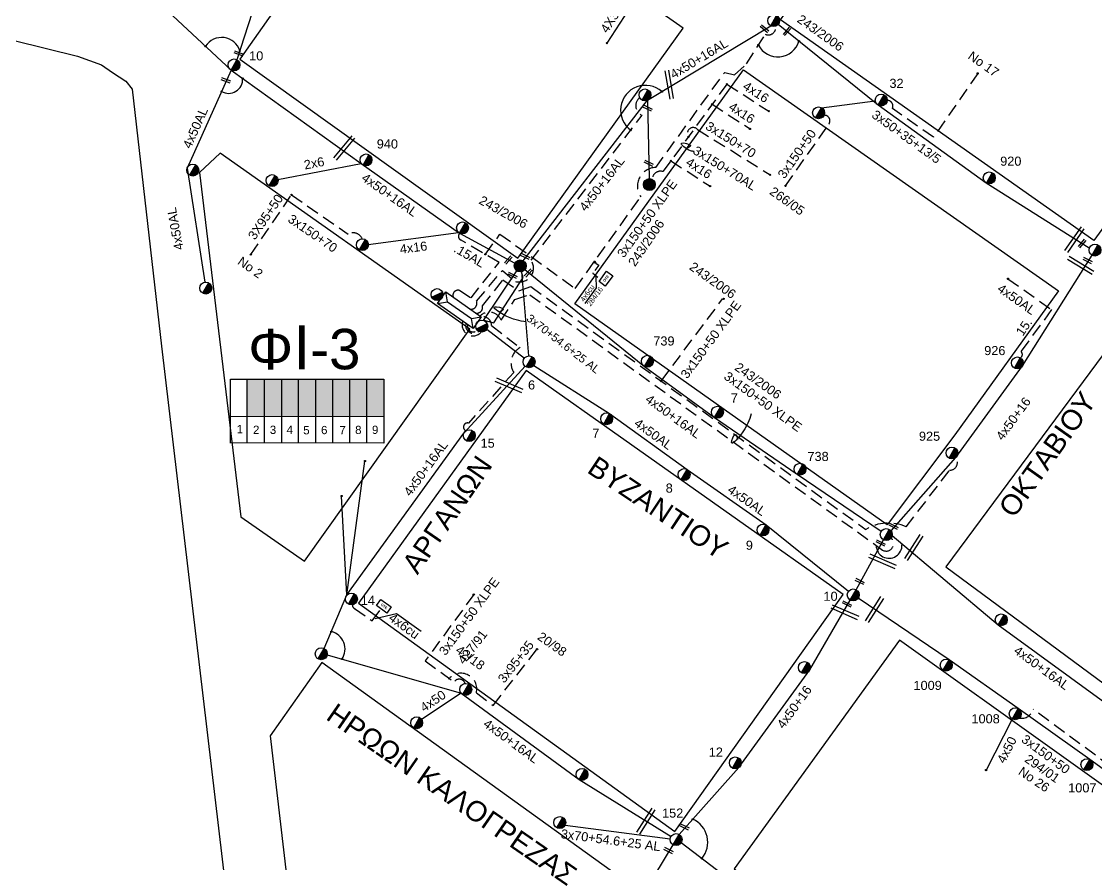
# Model space of a CAD drawing. Header units: millimetres. Extents: x 864 to 3062, y 833 to 2619.
# Drawn here: x 1275.9 to 1488.5, y 1047.2 to 1213.9 of the extents above; entities that cross this region are included whole.
import ezdxf
from ezdxf.enums import TextEntityAlignment as Align

# ---------------------------------------------------------------- set-up
doc = ezdxf.new("R2010")
doc.units = ezdxf.units.MM
doc.linetypes.add('DASHED', pattern=[19.05, 12.7, -6.35])
for name, color, linetype, lineweight in [('.15AL', 7, 'Continuous', 30), ('2x6', 7, 'SYN_LINE', 30), ('3x150+50', 7, 'Continuous', 30), ('3x150+50 XLPE', 7, 'SYN_LINE', 30), ('3x150+70', 7, 'Continuous', 30), ('3x150+70AL', 7, 'DASHED', 30), ('3x50+35+13_5', 7, 'Continuous', 30), ('3x70+54.6+25 AL', 7, 'SYN_LINE', 30), ('3x95+35', 7, 'Continuous', 30), ('3X95+50', 7, 'Continuous', 30), ('4x16', 7, 'Continuous', 30), ('4x16CU', 7, 'Continuous', 30), ('4x23+13_5', 7, 'Continuous', 30), ('4X35', 7, 'DASHED', 30), ('4x50', 7, 'Continuous', 30), ('4x50+16', 7, 'Continuous', 30), ('4x50+16AL', 7, 'Continuous', 30), ('4x50AL', 7, 'Continuous', 30), ('4x6CU', 7, 'Continuous', 30), ('text διευθύνσεων', 250, 'Continuous', 30), ('Υπόβαθρο ΔΕΗ', 7, 'Continuous', 30)]:
    doc.layers.add(name, color=color, linetype=linetype, lineweight=lineweight)
for name, color, linetype in [('Pillar OTE', 7, 'Continuous'), ('TEXT ΚΑΛΩΔΙΩΝ', 7, 'Continuous'), ('Άγνωστα', 7, 'Continuous'), ('Επιγραφές - Σχήματα', 7, 'Continuous'), ('Καλώδια ΧΤ   3x150AL+50CU', 7, 'DASHED'), ('Μηχανική τομή', 7, 'Continuous'), ('Στύλος Ξύλινος', 7, 'Continuous'), ('Στύλος Ξύλινος @ 1', 7, 'Continuous'), ('Στύλος ΦΜ', 7, 'Continuous'), ('Στύλος ΦΜ @ 1', 7, 'Continuous'), ('Συνδέσεις', 7, 'Continuous'), ('Τομή', 7, 'Continuous'), ('Υποσταθμός εναέριος 2 στύλων', 7, 'Continuous'), ('Υποσταθμός πόλεως', 7, 'Continuous'), ('Υπόγεια καλώδια Παροχών ΧΤ   4x50AL', 7, 'DASHED'), ('Υπόγεια καλώδια Παροχών ΧΤ   4x6', 7, 'DASHED')]:
    doc.layers.add(name, color=color, linetype=linetype)
doc.styles.add('arial', font='arial.ttf')
doc.styles.get("Standard").update_dxf_attribs({"font": 'arial.ttf'})
doc.linetypes.add('SYN_LINE', pattern='A,0.5,-0.0001,["/\\/\\/\\/",Standard,S=0.1,R=0,X=0,Y=-0.05],-0.25', length=0.7501)
doc.dimstyles.new('ISO-25', dxfattribs={"dimtxt": 2.5, "dimasz": 2.5, "dimexe": 1.25, "dimexo": 0.625, "dimtad": 1, "dimtxsty": 'Standard', "dimcen": 2.5, "dimadec": 0, "dimazin": 0, "dimtfac": 1, "dimtmove": 0, "dimatfit": 3, "dimfxl": 1, "dimarcsym": 0})

# ---------------------------------------------------------------- blocks, each defined once
blk = doc.blocks.new('ΥΠΑΡΧΩΝ ΤΣΙΜΕΝΤΕΝΙΟΣ ΣΤΥΛΟΣ')
at = {"layer": 'Στύλος ΦΜ'}
blk.add_hatch(color=7, dxfattribs=at).paths.add_polyline_path([(-1.29, -2.28, 0.574793), (2.62, 0, 0.268822), (1.3, 2.27)])
at = {"layer": 'Στύλος ΦΜ', "color": 7}
blk.add_line((-1.29, -2.28), (1.3, 2.27), dxfattribs=at)
blk.add_circle((0, 0), 2.62, dxfattribs=at)
at = {"layer": 'Στύλος ΦΜ', "flags": 4}
for tag, p in [('ΑΡΙΘΜΟΣ', (-4.68, 8.05)), ('ΤΥΠΟΣ', (-4.91, 3.03))]:
    blk.add_attdef(tag, p, '', height=4, dxfattribs=at)
blk = doc.blocks.new('ΥΠΑΡΧΩΝ ΞΥΛΙΝΟΣ ΣΤΥΛΟΣ')
at = {"layer": 'Στύλος Ξύλινος'}
h = blk.add_hatch(color=7, dxfattribs=at)
h.paths.add_polyline_path([(-2.62, 0, 0.270008), (-1.29, -2.28), (1.3, 2.27, 0.576266)])
h.paths.add_polyline_path([(-1.29, -2.28, 0.574793), (2.62, 0, 0.268822), (1.3, 2.27)])
at = {"layer": 'Στύλος Ξύλινος', "color": 7}
blk.add_line((-1.29, -2.28), (1.3, 2.27), dxfattribs=at)
blk.add_circle((0, 0), 2.62, dxfattribs=at)
at = {"layer": 'Στύλος Ξύλινος', "flags": 4}
for tag, p in [('ΑΡΙΘΜΟΣ', (-4.91, 8.6)), ('ΤΥΠΟΣ', (-4.85, 3.39))]:
    blk.add_attdef(tag, p, '', height=4, dxfattribs=at)
blk = doc.blocks.new('ΥΠΟΣΤΑΘΜΟΣ ΕΝΑΕΡΙΟΣ ΕΠΙ 2 ΣΤΥΛΩΝ')
at = {"layer": 'Υποσταθμός εναέριος 2 στύλων', "linetype": 'Continuous'}
for points in [[(-11.97, -2.11, 0.574793), (-8.45, -0.07, 0.268822), (-9.64, 1.98)], [(9.68, -2.15, 0.574793), (13.19, -0.1, 0.268822), (12.01, 1.95)]]:
    blk.add_hatch(color=256, dxfattribs=at).paths.add_polyline_path(points)
for p, q in [((-11.97, -2.11), (-9.64, 1.98)), ((9.68, -2.15), (12.01, 1.95))]:
    blk.add_line(p, q, dxfattribs=at)
for centre in [(-10.81, -0.07), (10.84, -0.1)]:
    blk.add_circle(centre, 2.36, dxfattribs=at)
at = {"layer": 'Υποσταθμός πόλεως', "linetype": 'Continuous', "ltscale": 40}
blk.add_lwpolyline([(-8.57, 2.82), (8.57, 2.82), (8.57, -2.82), (-8.57, -2.82)], close=True, dxfattribs=at)
for points in [[(-5.75, 0), (-8.57, 2.82)], [(-8.57, -2.82), (-5.75, 0)], [(-5.75, 0), (5.75, 0)], [(5.75, 0), (8.57, 2.82)], [(8.57, -2.82), (5.75, 0)]]:
    blk.add_lwpolyline(points, dxfattribs=at)
at = {"layer": 'Υποσταθμός εναέριος 2 στύλων', "ltscale": 40, "flags": 1}
for tag, p in [('ΜΕΤΑΣΧΗΜΑΤΙΣΜΟΣ', (14.09, 2.51)), ('ΙΣΧΥΣ', (14.07, -0.28)), ('ΑΡΙΘΜΟΣ', (14.19, -3))]:
    blk.add_attdef(tag, p, '', height=1.8, dxfattribs=at)
blk = doc.blocks.new('ΤΟΜΗ')
at = {"layer": 'Τομή', "ltscale": 40}
for p, q in [((-5.68, 0), (17.06, 0)), ((-5.68, -2.77), (17.06, -2.77))]:
    blk.add_line(p, q, dxfattribs=at)
blk = doc.blocks.new('_ΣΥΝΔΕΣΗ')
at = {"layer": 'Συνδέσεις', "linetype": 'SYN_LINE', "ltscale": 40}
blk.add_hatch(color=256, dxfattribs=at).paths.add_polyline_path([(0.5, -0.01, 1), (-0.5, -0.01, 1)])
at = {"layer": 'Συνδέσεις'}
blk.add_circle((0, -0.01), 0.5, dxfattribs=at)
blk = doc.blocks.new('ΜΗΧΑΝΙΚΗ ΤΟΜΗ')
at = {"layer": 'Μηχανική τομή', "ltscale": 40}
for p, q in [((-1.89, 0.78), (5.69, 0.78)), ((-1.89, -0.77), (5.69, -0.77))]:
    blk.add_line(p, q, dxfattribs=at)
blk = doc.blocks.new('PILLAR ΟΤΕ')
at = {"layer": 'Pillar OTE', "ltscale": 40}
blk.add_lwpolyline([(-3.31, 2.02), (3.39, 2.02), (3.39, -1.99), (-3.31, -1.99)], close=True, dxfattribs=at)
at = {"layer": 'Pillar OTE', "insert": (-1.81, 0.71), "char_height": 1.3575, "width": 109.961, "attachment_point": 1}
blk.add_mtext('{\\fArial|b1|i0|c161|p34;OTE}', dxfattribs=at)

msp = doc.modelspace()

# ---------------------------------------------------------------- hatches: boundary and pattern name
at = {"layer": 'Pillar OTE', "ltscale": 40}
h = msp.add_hatch(color=256, dxfattribs=at)
h.dxf.hatch_style = 1
h.paths.add_polyline_path([(1389.03, 1166.19), (1389.6, 1166.07), (1389.32, 1166.59)])
at = {"layer": 'Καλώδια ΧΤ   3x150AL+50CU', "linetype": 'DASHED', "lineweight": -3, "ltscale": 0.2}
h = msp.add_hatch(color=151, dxfattribs=at)
h.dxf.hatch_style = 1
h.paths.add_polyline_path([(1323.98, 1143.2), (1320.54, 1143.2), (1320.54, 1135.84), (1323.98, 1135.84)])
h = msp.add_hatch(color=27, dxfattribs=at)
h.dxf.hatch_style = 1
h.paths.add_polyline_path([(1323.98, 1135.84), (1327.42, 1135.84), (1327.42, 1143.2), (1323.98, 1143.2)])
h = msp.add_hatch(color=173, dxfattribs=at)
h.dxf.hatch_style = 1
h.paths.add_polyline_path([(1330.71, 1143.2), (1327.42, 1143.2), (1327.42, 1135.84), (1330.71, 1135.83)])
h = msp.add_hatch(color=5, dxfattribs=at)
h.dxf.hatch_style = 1
h.paths.add_polyline_path([(1334.01, 1143.2), (1330.71, 1143.2), (1330.71, 1135.83), (1334.01, 1135.83)])
h = msp.add_hatch(color=62, dxfattribs=at)
h.dxf.hatch_style = 1
h.paths.add_polyline_path([(1337.4, 1143.2), (1334.1, 1143.2), (1334.1, 1135.83), (1337.4, 1135.83)])
h = msp.add_hatch(color=133, dxfattribs=at)
h.dxf.hatch_style = 1
h.paths.add_polyline_path([(1340.74, 1143.2), (1337.44, 1143.2), (1337.44, 1135.83), (1340.73, 1135.83)])
h = msp.add_hatch(color=30, dxfattribs=at)
h.dxf.hatch_style = 1
h.paths.add_polyline_path([(1344.22, 1143.2), (1340.78, 1143.2), (1340.78, 1135.84), (1344.22, 1135.84)])
h = msp.add_hatch(color=6, dxfattribs=at)
h.dxf.hatch_style = 1
h.paths.add_polyline_path([(1344.1, 1135.84), (1347.54, 1135.84), (1347.54, 1143.2), (1344.1, 1143.2)])

# ---------------------------------------------------------------- linework, layer by layer
at = {"layer": '.15AL', "color": 27, "linetype": 'DASHED', "lineweight": -3, "ltscale": 0.2}
msp.add_lwpolyline([(1364.74, 1157.01, 0.527668), (1365.92, 1158.6), (1371.01, 1164.69), (1373.6, 1162.53, 0.70702), (1376.69, 1166.72), (1398.66, 1195.38, -0.573118), (1398.18, 1198.87, -3.01107)], format="xyb", dxfattribs=at)
at = {"layer": '.15AL', "color": 151, "linetype": 'DASHED', "lineweight": -3, "ltscale": 0.2}
msp.add_lwpolyline([(1361.31, 1159.42, -0.664263), (1362.59, 1160.71), (1364.82, 1159.25), (1370.36, 1166.29), (1362.74, 1170.74, -0.505321), (1362.59, 1172.06, -1.226713)], format="xyb", dxfattribs=at)
at = {"layer": '.15AL', "color": 173, "linetype": 'DASHED', "lineweight": -3, "ltscale": 0.2}
msp.add_lwpolyline([(1479.65, 1156.94), (1473.57, 1148.65, -0.566634), (1473.46, 1147.42, 0.647148)], format="xyb", dxfattribs=at)
at = {"layer": '.15AL', "color": 6, "linetype": 'DASHED', "lineweight": -3, "ltscale": 0.2}
msp.add_lwpolyline([(1366.84, 1152.51, -0.837666), (1363.19, 1154.66, -54.635301)], format="xyb", dxfattribs=at)
at = {"layer": '.15AL', "color": 5, "linetype": 'DASHED', "lineweight": -3, "ltscale": 0.2}
msp.add_lwpolyline([(1366.84, 1155.53, -0.455568), (1368.88, 1153.79), (1374.51, 1149.43, 0.435368), (1373.27, 1144.53), (1364.33, 1134.5, 0.928114), (1363.8, 1132.99, 19.907888)], format="xyb", dxfattribs=at)
at = {"layer": '.15AL', "color": 30, "linetype": 'DASHED', "lineweight": -3, "ltscale": 0.2}
msp.add_lwpolyline([(1366.35, 1152.66, -0.772316), (1363.82, 1154.21, 0.802213)], format="xyb", dxfattribs=at)
at = {"layer": '.15AL', "color": 62, "linetype": 'DASHED', "lineweight": -3, "ltscale": 0.2}
msp.add_lwpolyline([(1366.05, 1152.9, -0.809003), (1364.14, 1153.99, 0.607398)], format="xyb", dxfattribs=at)
at = {"layer": '2x6', "color": 6, "linetype": 'SYN_LINE', "lineweight": -3, "ltscale": 15}
msp.add_lwpolyline([(1326.62, 1182.7), (1343.09, 1185.86)], dxfattribs=at)
at = {"layer": '3x150+50', "color": 151, "linetype": 'DASHED', "lineweight": -3, "ltscale": 0.2}
msp.add_lwpolyline([(1427.02, 1181.42), (1435.6, 1193.65, 0.62085), (1434.65, 1195.4, 1923.310483)], format="xyb", dxfattribs=at)
at = {"layer": '3x150+50', "color": 5, "linetype": 'DASHED', "lineweight": -3, "ltscale": 0.2}
msp.add_lwpolyline([(1360.49, 1083.98, -0.777611), (1365.87, 1081.18), (1369.18, 1078.66)], format="xyb", dxfattribs=at)
at = {"layer": '3x150+50', "color": 62, "linetype": 'DASHED', "lineweight": -3, "ltscale": 0.2}
msp.add_lwpolyline([(1453.07, 971.91), (1460.29, 966.83), (1464.96, 973.48), (1463.34, 974.87), (1496.03, 1020.4, -1.041054), (1499.01, 1024.76), (1515.89, 1048.42), (1476.02, 1077.9, -0.382378), (1473.28, 1076.15, -0.34661)], format="xyb", dxfattribs=at)
at = {"layer": '3x150+50 XLPE', "color": 151, "linetype": 'DASHED', "lineweight": -3, "ltscale": 0.2}
msp.add_lwpolyline([(1367.66, 1167.89), (1370.54, 1171.88), (1385.42, 1161.15), (1398.39, 1179.25, -0.599079), (1401.36, 1185.05), (1414.99, 1203.87), (1416.96, 1203.37), (1419.3, 1205.57), (1423, 1211.41, 0.600647), (1425.07, 1212.99)], format="xyb", dxfattribs=at)
at = {"layer": '3x150+50 XLPE', "color": 173, "linetype": 'DASHED', "lineweight": -3, "ltscale": 0.2}
msp.add_lwpolyline([(1365.82, 1156.24, 0.523543), (1367.08, 1157.71), (1371.13, 1162.81), (1374.25, 1160.68), (1376.66, 1161.51), (1442.88, 1113.47, -0.250065), (1450.88, 1113.97), (1459.46, 1125.17, 0.623302), (1460.69, 1127.68, 140.367568)], format="xyb", dxfattribs=at)
at = {"layer": '3x150+50 XLPE', "color": 133, "linetype": 'DASHED', "lineweight": -3, "ltscale": 0.2}
msp.add_lwpolyline([(1366.61, 1155.69, -0.529909), (1370.79, 1154.86), (1373.46, 1158.95), (1376.46, 1159.89), (1446.22, 1109.38, 0.905962), (1447.89, 1111.76, 0.052285)], format="xyb", dxfattribs=at)
at = {"layer": '3x150+50 XLPE', "color": 173, "linetype": 'DASHED', "lineweight": -3, "ltscale": 0.2}
msp.add_lwpolyline([(1402.43, 1142.81), (1414.58, 1159.07)], dxfattribs=at)
at = {"layer": '3x150+50 XLPE', "color": 5, "linetype": 'DASHED', "lineweight": -3, "ltscale": 0.2}
msp.add_lwpolyline([(1365.35, 1100.59), (1355.74, 1087.46), (1361.44, 1083.28, -0.63852), (1363.64, 1083, 21.251078)], format="xyb", dxfattribs=at)
at = {"layer": '3x150+70', "color": 6, "linetype": 'DASHED', "lineweight": -3, "ltscale": 0.2}
for points in [[(1407.82, 1191.15, -0.944954), (1409.64, 1192.56), (1423.98, 1183.61)], [(1329.3, 1179.63), (1340.54, 1171.88, -0.451192), (1343.28, 1170.96, 0.541534)]]:
    msp.add_lwpolyline(points, format="xyb", dxfattribs=at)
at = {"layer": '3x150+70AL', "color": 6, "linetype": 'DASHED', "lineweight": -3, "ltscale": 0.2}
msp.add_lwpolyline([(1415.42, 1201.54), (1402.78, 1184.24, 0.513739), (1400.67, 1182.7, -2.795328)], format="xyb", dxfattribs=at)
at = {"layer": '3x50+35+13_5', "color": 151, "linetype": 'Continuous', "lineweight": -3, "ltscale": 0.2}
msp.add_lwpolyline([(1487.1, 1169.07), (1466.73, 1181.99), (1445.36, 1197.38), (1425.59, 1213.36)], dxfattribs=at)
at = {"layer": '3x70+54.6+25 AL', "color": 30, "linetype": 'SYN_LINE', "lineweight": -3, "ltscale": 15}
msp.add_lwpolyline([(1338.54, 1245.85), (1324.52, 1224.97), (1318.52, 1206.36)], dxfattribs=at)
at = {"layer": '3x70+54.6+25 AL', "color": 151, "linetype": 'SYN_LINE', "lineweight": -3, "ltscale": 15}
msp.add_lwpolyline([(1434.16, 1196.88), (1444.77, 1198.25)], dxfattribs=at)
at = {"layer": '3x70+54.6+25 AL', "color": 6, "linetype": 'SYN_LINE', "lineweight": -3, "ltscale": 15}
msp.add_lwpolyline([(1367.31, 1154.8), (1373.88, 1164.61)], dxfattribs=at)
at = {"layer": '3x70+54.6+25 AL', "color": 30, "linetype": 'SYN_LINE', "lineweight": -3, "ltscale": 12}
msp.add_lwpolyline([(1367.33, 1154.83), (1369.32, 1154.36), (1375.11, 1163.33), (1374.83, 1164.45)], dxfattribs=at)
at = {"layer": '3x70+54.6+25 AL', "color": 27, "linetype": 'SYN_LINE', "lineweight": -3, "ltscale": 15}
msp.add_lwpolyline([(1383.44, 1055), (1404.22, 1052.28)], dxfattribs=at)
at = {"layer": '3x95+35', "color": 5, "linetype": 'DASHED', "lineweight": -3, "ltscale": 0.2}
msp.add_lwpolyline([(1369.18, 1078.66), (1377.88, 1089.77)], dxfattribs=at)
at = {"layer": '3X95+50', "color": 6, "linetype": 'DASHED', "lineweight": -3, "ltscale": 0.2}
msp.add_lwpolyline([(1321.26, 1167.83), (1329.3, 1179.63)], dxfattribs=at)
at = {"layer": '4x16', "color": 6, "linetype": 'DASHED', "lineweight": -3, "ltscale": 0.2}
for points in [[(1415.42, 1201.54), (1423.7, 1196.21)], [(1412.51, 1197.57), (1420, 1192.69)], [(1404.33, 1186.37), (1412.09, 1181.38)]]:
    msp.add_lwpolyline(points, dxfattribs=at)
at = {"layer": '4x16', "color": 6, "linetype": 'Continuous', "lineweight": -3, "ltscale": 0.2}
msp.add_lwpolyline([(1344.5, 1169.86), (1362.36, 1172.22)], dxfattribs=at)
at = {"layer": '4x16CU', "color": 5, "linetype": 'SYN_LINE', "lineweight": -3, "ltscale": 15}
msp.add_lwpolyline([(1340.28, 1100.51), (1343.84, 1126.99)], dxfattribs=at)
at = {"layer": '4x23+13_5', "color": 27, "linetype": 'Continuous', "lineweight": -3, "ltscale": 0.2}
msp.add_lwpolyline([(1364.85, 993.22), (1379.79, 1012.05), (1390.12, 1026.77), (1404.78, 1051.11)], dxfattribs=at)
at = {"layer": '4X35', "color": 27, "linetype": 'SYN_LINE', "lineweight": -3, "ltscale": 10}
msp.add_lwpolyline([(1397.68, 1218.97), (1391.68, 1209.65)], dxfattribs=at)
at = {"layer": '4x50', "color": 5, "linetype": 'Continuous', "lineweight": -3, "ltscale": 0.2}
msp.add_lwpolyline([(1362.84, 1081.1), (1355.05, 1075.88)], dxfattribs=at)
at = {"layer": '4x50', "color": 62, "linetype": 'SYN_LINE', "lineweight": -3, "ltscale": 10}
msp.add_lwpolyline([(1471.88, 1075.97), (1466.69, 1065.87)], dxfattribs=at)
at = {"layer": '4x50+16', "color": 1, "linetype": 'Continuous', "lineweight": -3, "ltscale": 0.2}
msp.add_lwpolyline([(1405.99, 1053.13), (1417.81, 1066.36), (1431.86, 1085.7), (1439.83, 1099.49)], dxfattribs=at)
at = {"layer": '4x50+16AL', "color": 30, "linetype": 'Continuous', "lineweight": -3, "ltscale": 0.2}
for points in [[(1276.15, 1223.97), (1303.94, 1216.81), (1317.35, 1204.32), (1343.09, 1185.86)], [(1375.47, 1164.87), (1399.12, 1145.71), (1412.97, 1135.63), (1429.31, 1124.37), (1445.97, 1113.12)]]:
    msp.add_lwpolyline(points, dxfattribs=at)
at = {"layer": '4x50+16AL', "color": 27, "linetype": 'Continuous', "lineweight": -3, "ltscale": 0.2}
msp.add_lwpolyline([(1399.74, 1198.36), (1399.74, 1198.36), (1424.09, 1213.07)], dxfattribs=at)
at = {"layer": '4x50+16AL', "color": 6, "linetype": 'Continuous', "lineweight": -3, "ltscale": 0.2}
for points in [[(1375.12, 1166.61), (1399.74, 1198.36)], [(1343.09, 1185.86), (1343.09, 1185.86), (1362.55, 1172.08), (1373.5, 1166.15)], [(1374.83, 1164.45), (1376.21, 1147.8)]]:
    msp.add_lwpolyline(points, dxfattribs=at)
at = {"layer": '4x50+16AL', "color": 173, "linetype": 'Continuous', "lineweight": -3, "ltscale": 0.2}
msp.add_lwpolyline([(1447.89, 1113.18), (1460.69, 1127.68), (1473.89, 1145.81), (1487.65, 1167.7)], dxfattribs=at)
at = {"layer": '4x50+16AL', "color": 62, "linetype": 'Continuous', "lineweight": -3, "ltscale": 0.2}
msp.add_lwpolyline([(1367.92, 1153.05), (1375.37, 1147.34)], dxfattribs=at)
at = {"layer": '4x50+16AL', "color": 5, "linetype": 'Continuous', "lineweight": -3, "ltscale": 0.2}
for points in [[(1335.77, 1089.89), (1340.28, 1100.51), (1363.38, 1132.48), (1375.51, 1145.75)], [(1336.35, 1088.68), (1362.84, 1081.1), (1386.18, 1063.99), (1404.38, 1052.74)]]:
    msp.add_lwpolyline(points, dxfattribs=at)
at = {"layer": '4x50+16AL', "color": 133, "linetype": 'Continuous', "lineweight": -3, "ltscale": 0.2}
msp.add_lwpolyline([(1448.11, 1112.24), (1469.11, 1094.57), (1490.93, 1078.69), (1508.07, 1065.39), (1528.3, 1052.32)], dxfattribs=at)
at = {"layer": '4x50+16AL', "color": 1, "linetype": 'Continuous', "lineweight": -3, "ltscale": 0.2}
msp.add_lwpolyline([(1406.4, 1051.52), (1431.22, 1032.54), (1455.4, 1014.58), (1471.46, 1002.58), (1488.21, 992.61)], dxfattribs=at)
at = {"layer": '4x50AL', "color": 30, "linetype": 'Continuous', "lineweight": -3, "ltscale": 0.2}
msp.add_lwpolyline([(1317.35, 1204.32), (1308.67, 1184.91), (1312.16, 1162.38)], dxfattribs=at)
at = {"layer": '4x50AL', "color": 151, "linetype": 'DASHED', "lineweight": -3, "ltscale": 0.2}
msp.add_lwpolyline([(1465.03, 1203.66), (1456.27, 1191.08), (1448.15, 1196.73, 0.539849), (1447.11, 1198.36, -4.662478)], format="xyb", dxfattribs=at)
at = {"layer": '4x50AL', "color": 6, "linetype": 'Continuous', "lineweight": -3, "ltscale": 0.2}
for points in [[(1399.74, 1198.36), (1400.08, 1182.86)], [(1522.44, 1041.01), (1505.08, 1054.99), (1487.21, 1067.98), (1473.05, 1078.02), (1459.39, 1087.66), (1441.38, 1099.85)]]:
    msp.add_lwpolyline(points, dxfattribs=at)
at = {"layer": '4x50AL', "color": 173, "linetype": 'DASHED', "lineweight": -3, "ltscale": 0.2}
msp.add_lwpolyline([(1471.02, 1163.05), (1479.65, 1156.94)], dxfattribs=at)
at = {"layer": '4x50AL', "color": 62, "linetype": 'Continuous', "lineweight": -3, "ltscale": 0.2}
for points in [[(1377.24, 1145.91), (1392.23, 1136.37), (1407.54, 1125.34), (1423.16, 1114.38), (1439.49, 1101.25)], [(1441, 1101.53), (1446.39, 1111.43)]]:
    msp.add_lwpolyline(points, dxfattribs=at)
at = {"layer": '4x6CU', "color": 5, "linetype": 'SYN_LINE', "lineweight": -3, "ltscale": 15}
msp.add_lwpolyline([(1340.28, 1100.51), (1339.23, 1120.07)], dxfattribs=at)
at = {"layer": 'Pillar OTE', "ltscale": 40}
msp.add_lwpolyline([(1389.32, 1166.59), (1389.6, 1166.07), (1389.03, 1166.19), (1389.32, 1166.59)], dxfattribs=at)
at = {"layer": 'Pillar OTE', "lineweight": -3, "ltscale": 40}
for points in [[(1317.21, 1130.56), (1317.21, 1143.2), (1347.54, 1143.2), (1347.54, 1130.53), (1317.21, 1130.57)], [(1320.54, 1130.56), (1320.54, 1143.2)], [(1323.98, 1130.56), (1323.98, 1143.2)], [(1327.42, 1130.56), (1327.42, 1143.2)], [(1330.71, 1130.55), (1330.71, 1143.2)], [(1334.1, 1130.55), (1334.1, 1143.2)], [(1337.5, 1130.54), (1337.5, 1143.2)], [(1340.83, 1130.54), (1340.83, 1143.2)], [(1344.22, 1130.54), (1344.22, 1143.2)], [(1317.21, 1135.85), (1347.54, 1135.82)]]:
    msp.add_lwpolyline(points, dxfattribs=at)
at = {"layer": 'Άγνωστα', "linetype": 'Continuous', "ltscale": 0.2}
msp.add_arc((1447.5, 1110.31), 2.55, 180.638, 3.2429, dxfattribs=at)
at = {"layer": 'Υπόβαθρο ΔΕΗ', "lineweight": -3}
for points in [[(1521.36, 1216.56), (1487.97, 1170.65), (1487.97, 1170.65), (1426.01, 1214.24), (1459.44, 1260.59), (1459.44, 1260.59)], [(1406.77, 1212.6), (1350.96, 1251.72), (1319.08, 1206.51), (1374.1, 1167.12)], [(1418.74, 1204.37), (1480.99, 1160.65), (1460.53, 1132.19), (1447.13, 1114.41), (1385.35, 1158.11)], [(1315.19, 1187.87), (1311.1, 1184.04), (1319.27, 1115.97), (1331.89, 1107.22), (1364.56, 1153.1)], [(1556.1, 1107.11), (1492.69, 1151.89), (1458.71, 1106.06), (1522.62, 1058.85)], [(1438.41, 1100.58), (1375.74, 1144.91), (1342.54, 1098.88), (1384.95, 1068.29), (1405.14, 1053.73)], [(1449.59, 1091.59), (1416.85, 1046.34), (1479.48, 1000.13), (1512.73, 1046.47)], [(1397.31, 1042.51), (1335.28, 1087.16), (1325.07, 1072.62), (1331.67, 1016.29), (1363.41, 993.71)]]:
    msp.add_lwpolyline(points, close=True, dxfattribs=at)
for points in [[(1261.61, 1213.31), (1286.99, 1207.05), (1291.7, 1205.34), (1293.89, 1203.82), (1296.55, 1202.12), (1297.82, 1200.55), (1303.57, 1149.74), (1317.93, 1028.75), (1305.72, 1012.41), (1223.7, 1083.16)], [(1389.6, 1161.28), (1387.34, 1158.15)]]:
    msp.add_lwpolyline(points, dxfattribs=at)
for centre, radius, start, end in [((1315.49, 1206.99), 3.78, 17.5839, 147.4343), ((1425.51, 1211.3), 4.36, 207.6489, 343.2657), ((1316.87, 1202.5), 2.78, 239.704, 3.5568), ((1399.31, 1196.4), 4.91, 48.3766, 233.6861), ((1336.37, 1089.82), 3.53, 325.8425, 76.384), ((1406.7, 1051.61), 4.94, 319.6606, 66.4937)]:
    msp.add_arc(centre, radius, start, end, dxfattribs=at)
for points in [[(1408.93, 1188.2), (1408.22, 1188.37), (1406.49, 1189.86), (1408.2, 1189.39), (1407.38, 1188.76)], [(1375.7, 1154.56), (1371.19, 1155.99), (1369.46, 1157.48), (1371.18, 1157.01), (1370.36, 1156.38)], [(1420.23, 1136.33), (1418.1, 1132.11), (1416.35, 1130.64), (1417.09, 1132.26), (1417.57, 1131.35)]]:
    msp.add_spline(points, degree=3, dxfattribs=at)
at = {"layer": 'Υπόγεια καλώδια Παροχών ΧΤ   4x6', "color": 151, "linetype": 'DASHED', "ltscale": 0.1}
msp.add_lwpolyline([(1389.6, 1166.07), (1389.6, 1166.07), (1390.08, 1165.71), (1388.9, 1164.15), (1390.48, 1162.97)], dxfattribs=at)
at = {"layer": 'Υπόγεια καλώδια Παροχών ΧΤ   4x6', "color": 5, "linetype": 'DASHED', "lineweight": -2, "ltscale": 0.2}
msp.add_lwpolyline([(1341.37, 1098.56, 0.40198), (1341.8, 1097.86), (1345.27, 1095.36), (1346.95, 1097.68)], format="xyb", dxfattribs=at)

# ---------------------------------------------------------------- block references
at = {"layer": 'Pillar OTE', "xscale": 0.375, "yscale": 0.375, "zscale": 0.375}
for p, rotation in [((1391.5, 1163.05), 53.6151214550562), ((1347.56, 1098.29), 324)]:
    msp.add_blockref('PILLAR ΟΤΕ', p, dxfattribs=dict(at, rotation=rotation))
at = {"layer": 'Μηχανική τομή', "lineweight": -3, "xscale": 0.2499999999999463, "yscale": 0.2499999999999463, "zscale": 0.4999999999999997}
for p, rotation in [((1423.21, 1212.15), 139.9647023174005), ((1427.6, 1212.35), 229.4170156467401), ((1319.37, 1207.41), 159.3092697725657), ((1316.78, 1202.1), 159.3092697725657), ((1400.18, 1196.56), 153.5094046334294), ((1400.42, 1185.66), 153.5094046334294), ((1485.95, 1170.39), 229.4170156467401), ((1372.52, 1167.12), 227.7669059060319), ((1375.98, 1167.22), 153.5094046334294), ((1487.23, 1166.42), 153.5094046334294), ((1373.5, 1163.47), 153.5094046334294), ((1376.44, 1164.55), 227.7669059060319), ((1448.86, 1113.84), 153.5094046334294), ((1446.3, 1110.55), 153.5094046334294), ((1442.16, 1102.94), 153.5094046334294), ((1439.64, 1098.47), 153.5094046334294), ((1407.5, 1054.39), 153.5094046334294), ((1404.33, 1049.72), 153.5094046334294)]:
    msp.add_blockref('ΜΗΧΑΝΙΚΗ ΤΟΜΗ', p, dxfattribs=dict(at, rotation=rotation))
at = {"layer": 'Στύλος Ξύλινος @ 1', "lineweight": -3, "ltscale": 40, "xscale": 0.4499999999998181, "yscale": 0.4499999999998181, "zscale": 0.4499999999998181}
for p in [(1400.09, 1181.68), (1374.54, 1165.59)]:
    msp.add_blockref('ΥΠΑΡΧΩΝ ΞΥΛΙΝΟΣ ΣΤΥΛΟΣ', p, dxfattribs=at)
at = {"layer": 'Στύλος ΦΜ @ 1', "lineweight": -3, "ltscale": 40}
for p, xscale, yscale, zscale in [((1424.67, 1214.1), 0.4499999999998181, 0.4499999999998181, 0.4499999999998181), ((1399.22, 1199.41), 0.4499999999998181, 0.4499999999998181, 0.4499999999998181), ((1433.56, 1195.87), 0.4499999999998181, 0.4499999999998181, 0.4499999999998181), ((1309.79, 1184.54), 0.4499999999998181, 0.4499999999998181, 0.4499999999998181), ((1325.46, 1182.47), 0.4499999999998181, 0.4499999999998181, 0.4499999999998181), ((1363.13, 1173.1), 0.4499999999998181, 0.4499999999998181, 0.4499999999998181), ((1343.33, 1169.79), 0.4499999999998181, 0.4499999999998181, 0.4499999999998181), ((1488.23, 1168.72), 0.4499999999998181, 0.4499999999998181, 0.4499999999998181), ((1312.34, 1161.21), 0.4499999999998181, 0.4499999999998181, 0.4499999999998181), ((1446.95, 1112.46), 0.4499999999998181, 0.4499999999998181, 0.4499999999998181), ((1469.69, 1095.59), 0.4499999999998181, 0.4499999999998181, 0.4499999999998181), ((1335.18, 1088.87), 0.449999999999818, 0.449999999999818, 0.449999999999818), ((1430.77, 1086.16), 0.449999999999818, 0.449999999999818, 0.449999999999818), ((1363.77, 1081.83), 0.449999999999818, 0.449999999999818, 0.449999999999818), ((1354.07, 1075.23), 0.449999999999818, 0.449999999999818, 0.449999999999818), ((1386.77, 1065.01), 0.449999999999818, 0.449999999999818, 0.449999999999818), ((1382.37, 1055.5), 0.449999999999818, 0.449999999999818, 0.449999999999818)]:
    msp.add_blockref('ΥΠΑΡΧΩΝ ΤΣΙΜΕΝΤΕΝΙΟΣ ΣΤΥΛΟΣ', p, dxfattribs=dict(at, xscale=xscale, yscale=yscale, zscale=zscale))
ref = msp.add_blockref('ΥΠΑΡΧΩΝ ΤΣΙΜΕΝΤΕΝΙΟΣ ΣΤΥΛΟΣ', (1317.94, 1205.34), dxfattribs=dict(at, xscale=0.4499999999997849, yscale=0.4499999999997849, zscale=0.4499999999997849))
ref.add_attrib('ΤΥΠΟΣ', '10', (1320.93, 1206.24), dxfattribs={"layer": 'Στύλος ΦΜ', "height": 1.8, "flags": 4})
ref = msp.add_blockref('ΥΠΑΡΧΩΝ ΤΣΙΜΕΝΤΕΝΙΟΣ ΣΤΥΛΟΣ', (1445.94, 1198.4), dxfattribs=dict(at, xscale=0.449999999999831, yscale=0.449999999999831, zscale=0.449999999999831))
ref.add_attrib('ΤΥΠΟΣ', '32', (1447.57, 1200.8), dxfattribs={"layer": 'Στύλος ΦΜ', "height": 1.8, "flags": 4})
ref = msp.add_blockref('ΥΠΑΡΧΩΝ ΤΣΙΜΕΝΤΕΝΙΟΣ ΣΤΥΛΟΣ', (1344.05, 1186.55), dxfattribs=dict(at, xscale=0.4499999999997893, yscale=0.4499999999997893, zscale=0.4499999999997893))
ref.add_attrib('ΤΥΠΟΣ', '940', (1346.17, 1188.82), dxfattribs={"layer": 'Στύλος ΦΜ', "height": 1.8, "flags": 4})
ref = msp.add_blockref('ΥΠΑΡΧΩΝ ΤΣΙΜΕΝΤΕΝΙΟΣ ΣΤΥΛΟΣ', (1467.32, 1183.01), dxfattribs=dict(at, xscale=0.4499999999998462, yscale=0.4499999999998462, zscale=0.4499999999998462))
ref.add_attrib('ΤΥΠΟΣ', '920', (1469.48, 1185.41), dxfattribs={"layer": 'Στύλος ΦΜ', "height": 1.8, "flags": 4})
ref = msp.add_blockref('ΥΠΑΡΧΩΝ ΤΣΙΜΕΝΤΕΝΙΟΣ ΣΤΥΛΟΣ', (1399.7, 1146.73), dxfattribs=dict(at, xscale=0.4499999999997971, yscale=0.4499999999997971, zscale=0.4499999999997971))
ref.add_attrib('ΤΥΠΟΣ', '739', (1400.87, 1149.85), dxfattribs={"layer": 'Στύλος ΦΜ', "height": 1.8, "flags": 4})
ref = msp.add_blockref('ΥΠΑΡΧΩΝ ΤΣΙΜΕΝΤΕΝΙΟΣ ΣΤΥΛΟΣ', (1472.87, 1146.4), dxfattribs=dict(at, xscale=0.4499999999998833, yscale=0.4499999999998833, zscale=0.4499999999998833))
ref.add_attrib('ΤΥΠΟΣ', '926', (1466.32, 1147.95), dxfattribs={"layer": 'Στύλος ΦΜ', "height": 1.8, "flags": 4})
ref = msp.add_blockref('ΥΠΑΡΧΩΝ ΤΣΙΜΕΝΤΕΝΙΟΣ ΣΤΥΛΟΣ', (1376.3, 1146.62), dxfattribs=dict(at, xscale=0.449999999999682, yscale=0.449999999999682, zscale=0.449999999999682))
ref.add_attrib('ΤΥΠΟΣ', '6', (1376.09, 1141.15), dxfattribs={"layer": 'Στύλος ΦΜ', "height": 1.8, "rotation": 360, "flags": 4})
ref = msp.add_blockref('ΥΠΑΡΧΩΝ ΤΣΙΜΕΝΤΕΝΙΟΣ ΣΤΥΛΟΣ', (1413.56, 1136.66), dxfattribs=dict(at, xscale=0.4499999999997959, yscale=0.4499999999997959, zscale=0.4499999999997959))
ref.add_attrib('ΤΥΠΟΣ', '7', (1416.19, 1138.56), dxfattribs={"layer": 'Στύλος ΦΜ', "height": 1.8, "flags": 4})
ref = msp.add_blockref('ΥΠΑΡΧΩΝ ΤΣΙΜΕΝΤΕΝΙΟΣ ΣΤΥΛΟΣ', (1391.64, 1135.35), dxfattribs=dict(at, xscale=0.4499999999997447, yscale=0.4499999999997447, zscale=0.4499999999997447))
ref.add_attrib('ΤΥΠΟΣ', '7', (1388.81, 1131.58), dxfattribs={"layer": 'Στύλος ΦΜ', "height": 1.8, "rotation": 360, "flags": 4})
ref = msp.add_blockref('ΥΠΑΡΧΩΝ ΤΣΙΜΕΝΤΕΝΙΟΣ ΣΤΥΛΟΣ', (1364.47, 1132.02), dxfattribs=dict(at, xscale=0.4499999999997791, yscale=0.4499999999997791, zscale=0.4499999999997791))
ref.add_attrib('ΤΥΠΟΣ', '15', (1366.7, 1129.64), dxfattribs={"layer": 'Στύλος ΦΜ', "height": 1.8, "flags": 4})
ref = msp.add_blockref('ΥΠΑΡΧΩΝ ΤΣΙΜΕΝΤΕΝΙΟΣ ΣΤΥΛΟΣ', (1459.94, 1128.59), dxfattribs=dict(at, xscale=0.4499999999998202, yscale=0.4499999999998202, zscale=0.4499999999998202))
ref.add_attrib('ΤΥΠΟΣ', '925', (1453.41, 1131.01), dxfattribs={"layer": 'Στύλος ΦΜ', "height": 1.8, "flags": 4})
ref = msp.add_blockref('ΥΠΑΡΧΩΝ ΤΣΙΜΕΝΤΕΝΙΟΣ ΣΤΥΛΟΣ', (1429.89, 1125.39), dxfattribs=dict(at, xscale=0.4499999999998133, yscale=0.4499999999998133, zscale=0.4499999999998133))
ref.add_attrib('ΑΡΙΘΜΟΣ', '738', (1431.36, 1127.01), dxfattribs={"layer": 'Στύλος ΦΜ', "height": 1.8, "flags": 4})
ref = msp.add_blockref('ΥΠΑΡΧΩΝ ΤΣΙΜΕΝΤΕΝΙΟΣ ΣΤΥΛΟΣ', (1406.95, 1124.32), dxfattribs=dict(at, xscale=0.4499999999997845, yscale=0.4499999999997845, zscale=0.4499999999997845))
ref.add_attrib('ΤΥΠΟΣ', '8', (1403.32, 1120.75), dxfattribs={"layer": 'Στύλος ΦΜ', "height": 1.8, "flags": 4})
ref = msp.add_blockref('ΥΠΑΡΧΩΝ ΤΣΙΜΕΝΤΕΝΙΟΣ ΣΤΥΛΟΣ', (1422.57, 1113.36), dxfattribs=dict(at, xscale=0.4499999999998197, yscale=0.4499999999998197, zscale=0.4499999999998197))
ref.add_attrib('ΤΥΠΟΣ', '9', (1419.17, 1109.45), dxfattribs={"layer": 'Στύλος ΦΜ', "height": 1.8, "flags": 4})
ref = msp.add_blockref('ΥΠΑΡΧΩΝ ΤΣΙΜΕΝΤΕΝΙΟΣ ΣΤΥΛΟΣ', (1440.41, 1100.51), dxfattribs=dict(at, xscale=0.4499999999998145, yscale=0.4499999999998145, zscale=0.4499999999998145))
ref.add_attrib('ΤΥΠΟΣ', '10', (1434.53, 1099.35), dxfattribs={"layer": 'Στύλος ΦΜ', "height": 1.8, "rotation": 360, "flags": 4})
ref = msp.add_blockref('ΥΠΑΡΧΩΝ ΤΣΙΜΕΝΤΕΝΙΟΣ ΣΤΥΛΟΣ', (1341.15, 1099.71), dxfattribs=dict(at, xscale=0.4499999999997752, yscale=0.4499999999997752, zscale=0.4499999999997752))
ref.add_attrib('ΤΥΠΟΣ', '14', (1343.01, 1098.54), dxfattribs={"layer": 'Στύλος ΦΜ', "height": 1.8, "flags": 4})
ref = msp.add_blockref('ΥΠΑΡΧΩΝ ΤΣΙΜΕΝΤΕΝΙΟΣ ΣΤΥΛΟΣ', (1458.8, 1086.64), dxfattribs=dict(at, xscale=0.4499999999998943, yscale=0.4499999999998943, zscale=0.4499999999998943))
ref.add_attrib('ΤΥΠΟΣ', '1009', (1452.33, 1081.72), dxfattribs={"layer": 'Στύλος ΦΜ', "height": 1.8, "flags": 4})
ref = msp.add_blockref('ΥΠΑΡΧΩΝ ΤΣΙΜΕΝΤΕΝΙΟΣ ΣΤΥΛΟΣ', (1472.46, 1077), dxfattribs=dict(at, xscale=0.4499999999997022, yscale=0.4499999999997022, zscale=0.4499999999997022))
ref.add_attrib('ΤΥΠΟΣ', '1008', (1463.8, 1075.12), dxfattribs={"layer": 'Στύλος ΦΜ', "height": 1.8, "rotation": 360, "flags": 4})
ref = msp.add_blockref('ΥΠΑΡΧΩΝ ΤΣΙΜΕΝΤΕΝΙΟΣ ΣΤΥΛΟΣ', (1417.09, 1067.3), dxfattribs=dict(at, xscale=0.4499999999997857, yscale=0.4499999999997857, zscale=0.4499999999997857))
ref.add_attrib('ΤΥΠΟΣ', '12', (1411.84, 1068.53), dxfattribs={"layer": 'Στύλος ΦΜ', "height": 1.8, "rotation": 360, "flags": 4})
ref = msp.add_blockref('ΥΠΑΡΧΩΝ ΤΣΙΜΕΝΤΕΝΙΟΣ ΣΤΥΛΟΣ', (1486.62, 1066.95), dxfattribs=dict(at, xscale=0.4499999999996906, yscale=0.4499999999996906, zscale=0.4499999999996906))
ref.add_attrib('ΤΥΠΟΣ', '1007', (1482.93, 1061.46), dxfattribs={"layer": 'Στύλος ΦΜ', "height": 1.8, "rotation": 360, "flags": 4})
ref = msp.add_blockref('ΥΠΑΡΧΩΝ ΤΣΙΜΕΝΤΕΝΙΟΣ ΣΤΥΛΟΣ', (1405.38, 1052.12), dxfattribs=dict(at, xscale=0.449999999999818, yscale=0.449999999999818, zscale=0.449999999999818))
ref.add_attrib('ΤΥΠΟΣ', '152', (1402.6, 1056.47), dxfattribs={"layer": 'Στύλος ΦΜ', "height": 1.8, "rotation": 360, "flags": 4})
at = {"layer": 'Συνδέσεις', "lineweight": -3, "xscale": 0.25, "yscale": 0.25, "zscale": 0.25}
for p in [(1429.68, 1210.05), (1312.3, 1209.02), (1319.09, 1208.13), (1391.68, 1209.66), (1421.65, 1209.28), (1465.03, 1203.67), (1319.65, 1202.67), (1415.42, 1201.54), (1315.47, 1200.1), (1402.58, 1200.07), (1412.52, 1197.57), (1423.71, 1196.21), (1420, 1192.69), (1396.41, 1192.44), (1407.82, 1191.15), (1404.33, 1186.37), (1423.98, 1183.61), (1412.09, 1181.39), (1427.02, 1181.42), (1329.3, 1179.63), (1321.26, 1167.83), (1367.66, 1167.89), (1471.02, 1163.05), (1414.77, 1159.08), (1402.43, 1142.81), (1343.84, 1126.99), (1339.23, 1120.08), (1365.35, 1100.59), (1337.2, 1093.25), (1377.88, 1089.77), (1339.29, 1087.84), (1360.49, 1083.98), (1466.69, 1065.87), (1408.67, 1056.14), (1410.46, 1048.41)]:
    msp.add_blockref('_ΣΥΝΔΕΣΗ', p, dxfattribs=at)
at = {"layer": 'Τομή', "lineweight": -3, "xscale": 0.2499999999999996, "yscale": 0.2499999999999996, "zscale": 0.2499999999999996}
for p, rotation in [((1403.94, 1199.96), 99.58482416217171), ((1338.58, 1188.04), 49.79241208108818), ((1485.22, 1171.74), 234.8026581643306), ((1486.44, 1164.65), 149.1176016242086), ((1373.53, 1141.06), 156.6300504608687), ((1451.35, 1108.9), 57.42728788923926), ((1447.4, 1106.24), 156.6300504608687), ((1443.59, 1096.62), 57.42728788923926), ((1439.98, 1096.18), 156.6300504608687), ((1398.37, 1054.76), 57.42728788923926)]:
    msp.add_blockref('ΤΟΜΗ', p, dxfattribs=dict(at, rotation=rotation))
at = {"layer": 'Υποσταθμός εναέριος 2 στύλων', "lineweight": -3, "xscale": 0.5, "yscale": 0.5, "zscale": 0.5, "rotation": 324.8450344597044}
msp.add_blockref('ΥΠΟΣΤΑΘΜΟΣ ΕΝΑΕΡΙΟΣ ΕΠΙ 2 ΣΤΥΛΩΝ', (1362.53, 1156.84), dxfattribs=at)

# ---------------------------------------------------------------- texts
at = {"lineweight": -3, "ltscale": 30, "char_height": 1.63, "width": 11.2573, "attachment_point": 1}
for s, insert in [('1', (1318.46, 1134.13)), ('2', (1321.69, 1133.99)), ('3', (1325.02, 1133.99)), ('4', (1328.33, 1133.99)), ('5', (1331.63, 1133.91)), ('6', (1335.15, 1133.94)), ('7', (1338.78, 1133.94)), ('8', (1341.89, 1133.97)), ('9', (1345.22, 1133.99))]:
    msp.add_mtext(s, dxfattribs=dict(at, insert=insert))
at = {"layer": 'text διευθύνσεων', "color": 7, "lineweight": -3, "ltscale": 40, "char_height": 4, "width": 94.4586, "attachment_point": 1, "style": 'arial'}
for s, insert, rotation in [('OKTABIOY', (1468.91, 1117.83), 54.6523), ('ΑΡΓΑΝΩΝ', (1350.92, 1106.64), 55.4771), ('BYZANTIOY', (1389.75, 1128.2), 326.3639), ('ΗΡΩΩΝ ΚΑΛΟΓΡΕΖΑΣ', (1338.18, 1079.33), 325.3202)]:
    msp.add_mtext(s, dxfattribs=dict(at, insert=insert, rotation=rotation))
at = {"layer": 'TEXT ΚΑΛΩΔΙΩΝ', "linetype": 'Continuous', "lineweight": -3, "ltscale": 0.2}
for s, height, rotation, p in [('4X35', 1.8, 57.2086, (1392.62, 1214.44)), ('4x50+16AL', 1.8, 31.1472, (1409.91, 1206.6)), ('4x16', 1.8, 327.2355, (1421.18, 1199.97)), ('4x16', 1.8, 326.9356, (1418.38, 1195.89)), ('4x50AL', 1.8, 65.8903, (1310.28, 1192.91)), ('3x50+35+13/5', 1.8, 324.2461, (1450.95, 1191.13)), ('3x150+70', 1.8, 328.0285, (1416.21, 1190.58)), ('3x150+50', 1.8, 54.9449, (1429.27, 1187.76)), ('3x150+70AL', 1.8, 328.0285, (1415.02, 1184.93)), ('2x6', 1.8, 10.8436, (1333.78, 1185.91)), ('4x50+16AL', 1.8, 52.2031, (1390.69, 1181.84)), ('4x16', 1.8, 327.2597, (1409.9, 1184.93)), ('4x50+16AL', 1.8, 324.7022, (1348.73, 1179.66)), ('3x150+50 XLPE', 1.8, 54.1428, (1399.64, 1174.97)), ('3X95+50', 1.8, 55.7521, (1324.17, 1175.29)), ('4x50AL', 1.8, 100.2558, (1306.3, 1172.94)), ('3x150+70', 1.8, 325.4136, (1333.51, 1172.04)), ('4x16', 1.8, 7.5029, (1353.44, 1169.23)), ('.15AL', 1.8, 329.6944, (1364.51, 1167.62)), ('3x150+50 XLPE', 1.8, 53.7663, (1412.24, 1151.02)), ('3x70+54.6+25 AL', 1.5913, 322.3633, (1383.08, 1150.19)), ('3x150+50 XLPE', 1.8, 324.0899, (1422.57, 1138.76)), ('4x50+16AL', 1.8, 323.9695, (1404.83, 1135.83)), ('4x50+16', 1.8, 53.9937, (1472.07, 1135.38)), ('4x50AL', 1.8, 324.2256, (1400.9, 1132.34)), ('4x50+16AL', 1.8, 53.7986, (1355.86, 1125.57)), ('4x50AL', 1.8, 324.9358, (1419.39, 1119.22)), ('3x150+50 XLPE', 1.8, 53.7986, (1364.43, 1096.28)), ('427/91', 1.8, 51.9296, (1365.09, 1090.22)), ('3x95+35', 1.8, 51.9296, (1373.67, 1087.31)), ('4x50+16AL', 1.8, 323.9601, (1477.7, 1086.09)), ('4x50+16', 1.8, 53.9937, (1428.75, 1078.36)), ('4x50', 1.8, 33.8225, (1357.28, 1079.54)), ('4x50+16AL', 1.8, 323.7517, (1372.76, 1071.6)), ('4x50', 1.8, 62.8338, (1470.78, 1069.88)), ('3x150+50', 1.8, 323.5201, (1478.5, 1069.02)), ('3x70+54.6+25 AL', 1.8, 352.5193, (1392.45, 1052.01))]:
    msp.add_text(s, height=height, rotation=rotation, dxfattribs=at).set_placement(p, align=Align.MIDDLE_CENTER)
at = {"layer": 'Άγνωστα', "lineweight": -3, "ltscale": 40, "char_height": 1.8, "width": 27.758, "attachment_point": 1, "style": 'arial'}
for s, insert, rotation in [('243/2006', (1430.18, 1215.44), 324.8054), ('No 17', (1463.97, 1208.19), 324.8054), ('266/05', (1424.73, 1181.38), 324.8054), ('243/2006', (1367.09, 1179.58), 330.861), ('243/2006', (1395.76, 1166.33), 55.6257), ('No 2', (1319.52, 1167.55), 324.8054), ('243/2006', (1408.86, 1166.5), 324.8054), ('4x50AL', (1469.77, 1162.19), 324.8054), ('15.', (1472.46, 1152.59), 55.6257), ('243/2006', (1417.84, 1146.62), 324.8054), ('20/98', (1378.82, 1093.33), 324.759), ('294/01', (1475.18, 1069.13), 325.1101), ('No 26', (1473.9, 1066.65), 325.9938)]:
    msp.add_mtext(s, dxfattribs=dict(at, insert=insert, rotation=rotation))
at = {"layer": 'Υπόβαθρο ΔΕΗ', "lineweight": -3, "insert": (1320.73, 1153.81), "char_height": 8, "width": 84.6573, "attachment_point": 1}
msp.add_mtext('Φ{\\H1.0833x;I}-3', dxfattribs=at)
at = {"layer": 'Υπόγεια καλώδια Παροχών ΧΤ   4x50AL', "color": 7, "ltscale": 0.2, "attachment_point": 1}
for s, insert, char_height, rotation in [('4x6cu', (1386.33, 1159), 1, 54), ('284/16', (1387.66, 1158.11), 1, 54), ('4x6cu', (1349.41, 1097.07), 1.8, 324)]:
    msp.add_mtext_dynamic_manual_height_columns(s, width=1.8, gutter_width=12.5, heights=[0.118], dxfattribs=dict(at, insert=insert, char_height=char_height, rotation=rotation))
at = {"layer": 'Υπόγεια καλώδια Παροχών ΧΤ   4x50AL', "color": 7, "ltscale": 0.2}
note = msp.add_mtext_dynamic_manual_height_columns('42/18\\P', width=1.8, gutter_width=12.5, heights=[0.118, 0], dxfattribs=dict(at, insert=(1351.09, 1099.11), char_height=1.8, attachment_point=1, rotation=324))

# ---------------------------------------------------------------- leaders
at = {"layer": 'Επιγραφές - Σχήματα', "ltscale": 40}
msp.add_leader([(1389.52, 1163.48), (1389.6, 1161.28)], dimstyle='ISO-25', override={"dimasz": 0.5, "dimtad": 0}, dxfattribs=at)
at = {"layer": 'Επιγραφές - Σχήματα'}
msp.add_leader([(1345.87, 1095.85), (1350.05, 1096.85), (1354.93, 1093.36)], dimstyle='ISO-25', override={"dimasz": 0.5, "dimgap": 0.625, "dimtad": 0}, dxfattribs=at)

doc.saveas('drawing.dxf')
